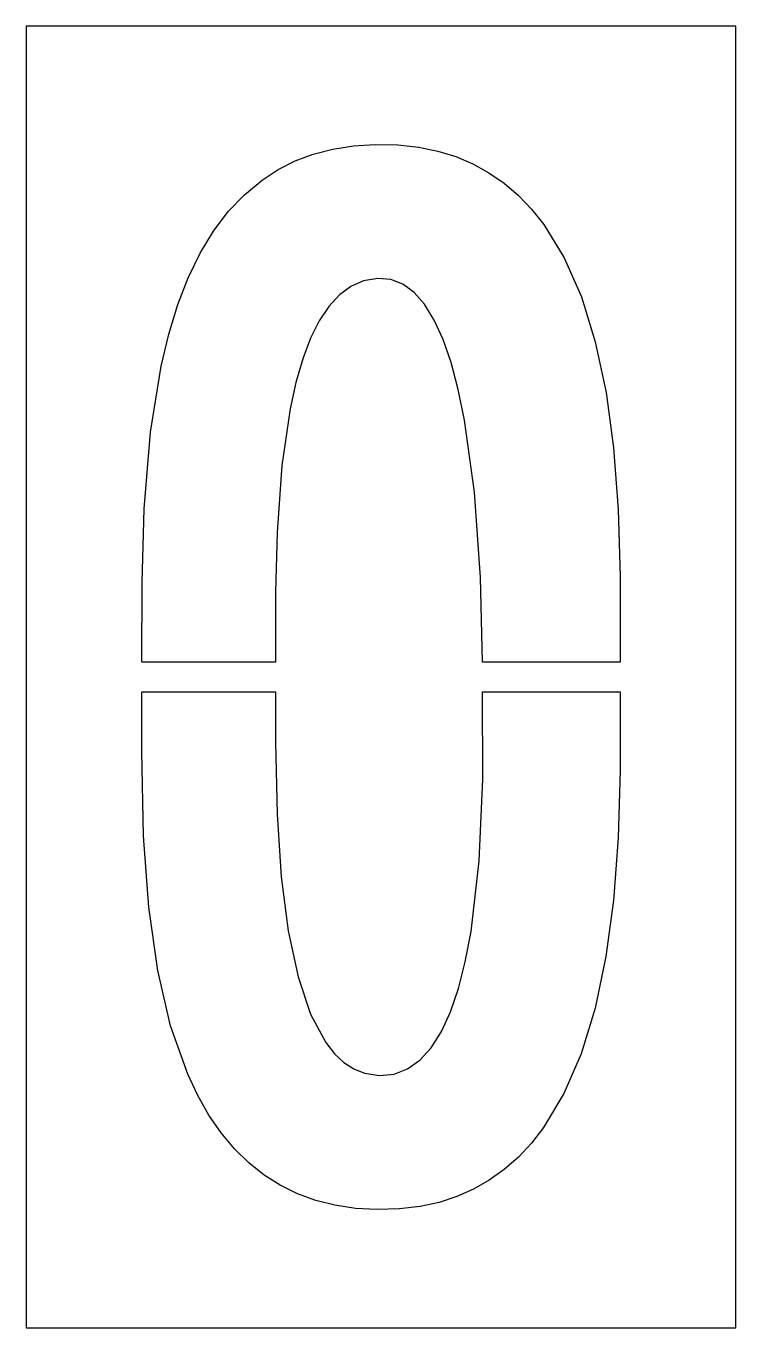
# Model space of a CAD drawing. Extents: x 0 to 12, y 0 to 22.
import ezdxf

# ---------------------------------------------------------------- set-up
doc = ezdxf.new("R2010")
doc.units = 0
doc.layers.add('CUT', color=7, linetype='Continuous')
doc.layers.add('OUTSIDE', color=1, linetype='Continuous')

msp = doc.modelspace()

# ---------------------------------------------------------------- linework, layer by layer
at = {"layer": 'CUT'}
for points in [[(7.5796, 14.1224), (7.4125, 15.3376), (7.3055, 15.8565), (7.1839, 16.3125), (7.049, 16.7016), (6.8984, 17.0323), (6.7354, 17.2974), (6.5583, 17.5001), (6.3683, 17.6403), (6.1664, 17.7177), (5.9446, 17.734), (5.705, 17.6923), (5.4926, 17.5996), (5.2976, 17.4565), (5.1171, 17.2609), (4.9548, 17.0173), (4.8083, 16.7233), (4.6763, 16.3745), (4.5619, 15.9787), (4.4638, 15.5332), (4.3254, 14.5752), (4.2436, 13.4417), (4.2195, 12.4413), (4.2191, 11.2507), (1.9601, 11.2507), (1.962, 12.5941), (1.9968, 13.8441), (2.1025, 15.1388), (2.2822, 16.2535), (2.4126, 16.7957), (2.5654, 17.2925), (2.742, 17.7471), (2.9441, 18.1632), (3.1685, 18.5339), (3.4173, 18.8633), (3.6901, 19.1505), (3.9902, 19.3983), (4.2644, 19.5753), (4.5516, 19.7196), (4.8561, 19.8339), (5.1833, 19.9199), (5.5344, 19.9757), (5.9029, 20), (6.2826, 19.9923), (6.64, 19.9531), (6.9623, 19.8868), (7.2636, 19.7937), (7.5549, 19.6707), (7.8253, 19.5219), (8.0798, 19.3453), (8.322, 19.1376), (8.5436, 18.9066), (8.7521, 18.6445), (9.0962, 18.084), (9.3864, 17.4242), (9.622, 16.6657), (9.8038, 15.8052), (9.9298, 14.8717), (10.0081, 13.831), (10.0422, 12.7002), (10.0421, 11.2507), (7.7135, 11.2507), (7.6828, 12.6816)], [(9.618, 5.4031), (9.3813, 4.63), (9.0929, 3.9619), (8.7483, 3.3883), (8.5413, 3.1222), (8.3216, 2.8871), (8.0817, 2.6757), (7.8297, 2.4956), (7.5624, 2.3432), (7.2797, 2.219), (6.9823, 2.1225), (6.6646, 2.053), (6.3123, 2.0106), (5.9362, 2), (5.5706, 2.0211), (5.222, 2.0735), (4.8964, 2.1557), (4.5879, 2.2682), (4.2966, 2.4111), (4.0232, 2.584), (3.7634, 2.7907), (3.5226, 3.0273), (3.2971, 3.2976), (3.0914, 3.597), (2.9022, 3.9296), (2.7328, 4.2891), (2.4443, 5.1057), (2.2267, 6.0402), (2.0746, 7.1109), (1.9872, 8.3156), (1.9578, 9.7479), (1.9593, 10.7487), (4.2189, 10.7487), (4.2186, 9.8978), (4.2432, 8.6828), (4.3146, 7.6253), (4.4327, 6.7094), (4.5987, 5.9323), (4.81, 5.3052), (5.0684, 4.8223), (5.2166, 4.6349), (5.3733, 4.488), (5.5415, 4.3779), (5.7207, 4.3049), (5.9725, 4.2653), (6.2238, 4.2903), (6.4499, 4.377), (6.6592, 4.5266), (6.8476, 4.7349), (7.0207, 5.0085), (7.1743, 5.3423), (7.3099, 5.739), (7.4247, 6.1885), (7.5215, 6.6989), (7.6592, 7.8921), (7.7217, 9.2759), (7.7182, 10.7487), (10.0421, 10.7487), (10.042, 9.4216), (10.0073, 8.2811), (9.9277, 7.2241), (9.8008, 6.2776)]]:
    msp.add_lwpolyline(points, close=True, dxfattribs=at)
at = {"layer": 'OUTSIDE'}
msp.add_lwpolyline([(0, 0), (12, 0), (12, 22), (0, 22)], close=True, dxfattribs=at)

doc.saveas('drawing.dxf')
